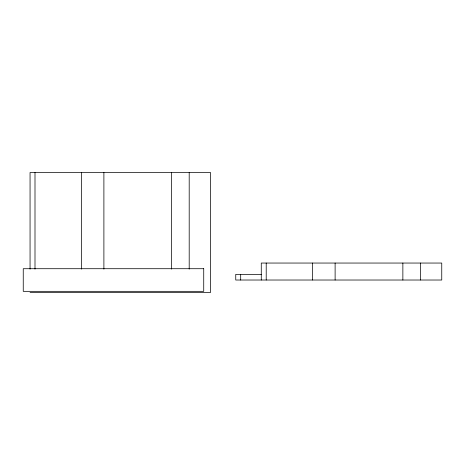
<?xml version="1.0" encoding="UTF-8"?>
<svg xmlns="http://www.w3.org/2000/svg" width="465" height="465" viewBox="0 0 465 465"><rect width="100%" height="100%" fill="white"/><g stroke="black" fill="none" stroke-linecap="round" stroke-linejoin="round"><path stroke-width="0.7" d="M261.528 274.367L235.749 274.367L235.749 280.023L441.75 280.023L441.75 263.05L261.272 263.05L261.272 280.023M30.056 292.473L210.535 292.473L210.535 172.527L30.056 172.527L30.056 269.13M420.412 263.05L420.412 280.023M402.864 263.05L402.864 280.023M335.114 263.05L335.114 280.023M312.631 263.05L312.631 280.023M266.213 263.05L266.213 280.023M240.69 274.367L240.69 280.023M189.197 172.527L189.197 269.13M171.649 172.527L171.649 269.13M103.893 172.527L103.893 269.13M81.41 172.527L81.41 269.13M34.997 172.527L34.997 269.13M203.728 268.712L23.25 268.712L23.25 291.34L203.728 291.34L203.728 268.712"/></g></svg>
